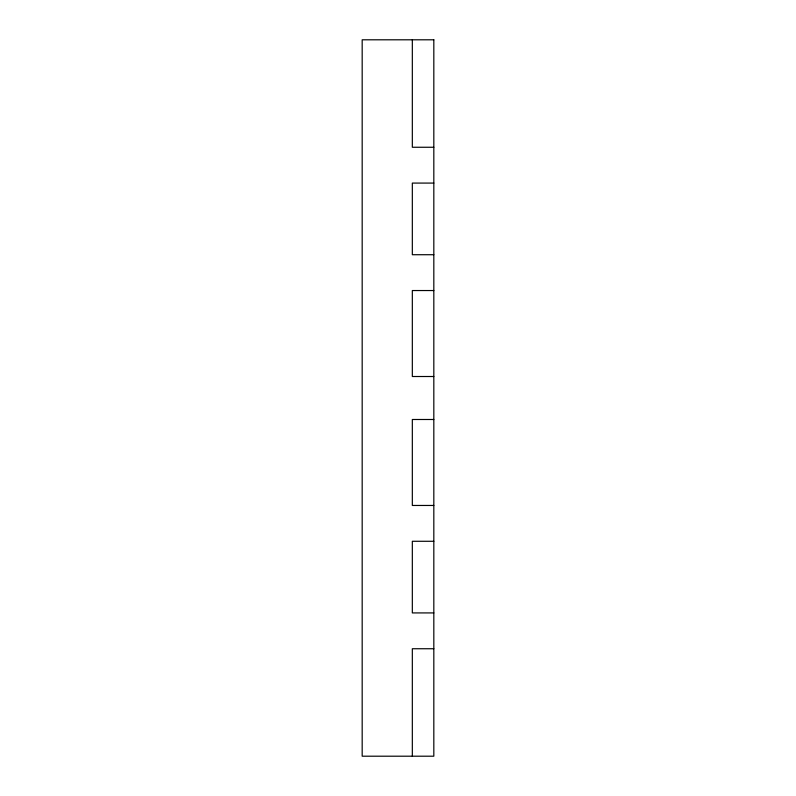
<?xml version="1.0" encoding="UTF-8"?>
<svg xmlns="http://www.w3.org/2000/svg" width="796" height="796" viewBox="0 0 796 796"><rect width="100%" height="100%" fill="white"/><g stroke="black" fill="none" stroke-linecap="round" stroke-linejoin="round"><path stroke-width="1.19" d="M433.82 147.26L412.328 147.26L412.328 39.8M433.82 183.08L412.328 183.08L412.328 254.72L433.82 254.72M433.82 290.54L412.328 290.54L412.328 376.508L433.82 376.508M433.82 419.492L412.328 419.492L412.328 505.46L433.82 505.46M433.82 541.28L412.328 541.28L412.328 612.92L433.82 612.92M433.82 648.74L412.328 648.74L412.328 756.2M433.82 39.8L362.18 39.8L362.18 756.2L433.82 756.2L433.82 39.8"/></g></svg>
